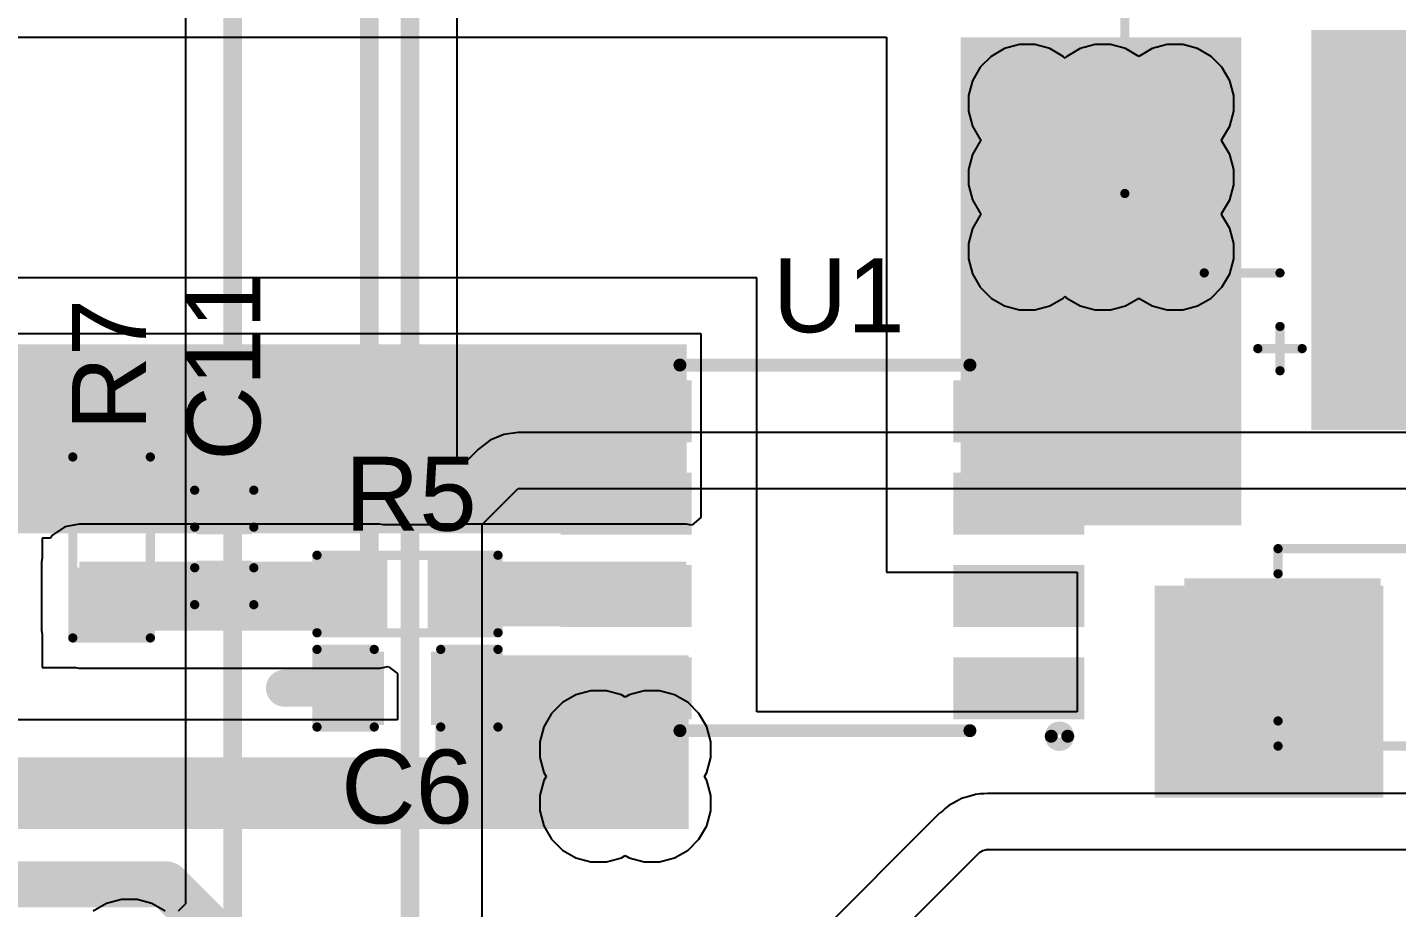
# Model space of a CAD drawing. Header units: millimetres. Extents: x 0 to 214, y 0 to 214.
# Drawn here: x 1.603 to 2.344, y 1.046 to 1.523 of the extents above; entities that cross this region are included whole.
import ezdxf

# ---------------------------------------------------------------- set-up
doc = ezdxf.new("R2010")
doc.units = ezdxf.units.MM
doc.header["$MEASUREMENT"] = 0
for name, color, linetype in [('BottomLayer', 5, 'Continuous'), ('BottomSolder', 6, 'Continuous'), ('TopLayer', 1, 'Continuous'), ('TopOverlay', 2, 'Continuous'), ('TopPaste', 8, 'Continuous'), ('TopSolder', 216, 'Continuous'), ('ViaHoleLayer', 16, 'Continuous')]:
    doc.layers.add(name, color=color, linetype=linetype)
doc.styles.add('Arial', font='', dxfattribs={"height": 0.2})
doc.styles.get('Arial').set_extended_font_data('Arial')

# ---------------------------------------------------------------- blocks, each defined once
blk = doc.blocks.new('SMA_189')
at = {"layer": 'TopLayer'}
for points in [[(-0.12795, 0.03346), (-0.02953, 0.03346), (-0.02953, -0.03346), (-0.12795, -0.03346)], [(0.02953, 0.03346), (0.12795, 0.03346), (0.12795, -0.03346), (0.02953, -0.03346)]]:
    blk.add_hatch(color=1, dxfattribs=at).paths.add_polyline_path(points)
at = {"layer": 'TopOverlay'}
for points in [[(-0.175, -0.05597), (-0.12906, -0.05597), (-0.12906, 0.05598), (-0.175, 0.05598)], [(-0.12992, 0.03638), (-0.1022, 0.03638), (-0.1022, 0.05598), (-0.12992, 0.05598)], [(-0.12992, -0.05598), (-0.1022, -0.05598), (-0.1022, -0.03638), (-0.12992, -0.03638)]]:
    blk.add_hatch(color=2, dxfattribs=at).paths.add_polyline_path(points)
at = {"layer": 'TopPaste'}
for points in [[(-0.12795, 0.03346), (-0.02953, 0.03346), (-0.02953, -0.03346), (-0.12795, -0.03346)], [(0.02953, 0.03346), (0.12795, 0.03346), (0.12795, -0.03346), (0.02953, -0.03346)]]:
    blk.add_hatch(color=8, dxfattribs=at).paths.add_polyline_path(points)
at = {"layer": 'TopSolder'}
for points in [[(-0.13195, 0.03746), (-0.02553, 0.03746), (-0.02553, -0.03746), (-0.13195, -0.03746)], [(0.02553, 0.03746), (0.13195, 0.03746), (0.13195, -0.03746), (0.02553, -0.03746)]]:
    blk.add_hatch(color=216, dxfattribs=at).paths.add_polyline_path(points)
at = {"layer": 'TopOverlay', "const_width": 0.005}
for points in [[(0.08115, 0.05345), (-0.10465, 0.05345)], [(0.08115, 0.05345), (0.08115, 0.03985)], [(0.08115, -0.03985), (0.08115, -0.05345)], [(0.08115, -0.05345), (-0.10465, -0.05345)]]:
    blk.add_lwpolyline(points, dxfattribs=at)
at = {"layer": 'TopOverlay', "const_width": 0.0025}
for points in [[(-0.1059, 0.05345, 1), (-0.1034, 0.05345, 1)], [(0.0799, 0.05345, 1), (0.0824, 0.05345, 1)], [(0.0799, 0.05345, 1), (0.0824, 0.05345, 1)], [(0.0799, 0.03985, 1), (0.0824, 0.03985, 1)], [(0.0799, -0.03985, 1), (0.0824, -0.03985, 1)], [(-0.1059, -0.05345, 1), (-0.1034, -0.05345, 1)], [(0.0799, -0.05345, 1), (0.0824, -0.05345, 1)], [(0.0799, -0.05345, 1), (0.0824, -0.05345, 1)]]:
    blk.add_lwpolyline(points, format="xyb", close=True, dxfattribs=at)
blk = doc.blocks.new('RES_0603_199')
at = {"layer": 'TopLayer'}
for points in [[(-0.015, 0.0175), (-0.015, -0.0175), (-0.045, -0.0175), (-0.045, 0.0175)], [(0.045, 0.0175), (0.045, -0.0175), (0.015, -0.0175), (0.015, 0.0175)]]:
    blk.add_hatch(color=1, dxfattribs=at).paths.add_polyline_path(points)
at = {"layer": 'TopPaste'}
for points in [[(-0.015, 0.0175), (-0.015, -0.0175), (-0.045, -0.0175), (-0.045, 0.0175)], [(0.045, 0.0175), (0.045, -0.0175), (0.015, -0.0175), (0.015, 0.0175)]]:
    blk.add_hatch(color=8, dxfattribs=at).paths.add_polyline_path(points)
at = {"layer": 'TopSolder'}
for points in [[(-0.011, 0.0215), (-0.011, -0.0215), (-0.049, -0.0215), (-0.049, 0.0215)], [(0.049, 0.0215), (0.049, -0.0215), (0.011, -0.0215), (0.011, 0.0215)]]:
    blk.add_hatch(color=216, dxfattribs=at).paths.add_polyline_path(points)
at = {"layer": 'TopOverlay', "const_width": 0.005}
for points in [[(-0.049, 0.021), (0.049, 0.021)], [(-0.049, 0.021), (-0.049, -0.021)], [(0.049, 0.021), (0.049, -0.021)], [(-0.049, -0.021), (0.049, -0.021)]]:
    blk.add_lwpolyline(points, dxfattribs=at)
at = {"layer": 'TopOverlay', "const_width": 0.0025}
for points in [[(-0.05025, 0.021, 1), (-0.04775, 0.021, 1)], [(-0.05025, 0.021, 1), (-0.04775, 0.021, 1)], [(0.04775, 0.021, 1), (0.05025, 0.021, 1)], [(0.04775, 0.021, 1), (0.05025, 0.021, 1)], [(-0.05025, -0.021, 1), (-0.04775, -0.021, 1)], [(-0.05025, -0.021, 1), (-0.04775, -0.021, 1)], [(0.04775, -0.021, 1), (0.05025, -0.021, 1)], [(0.04775, -0.021, 1), (0.05025, -0.021, 1)]]:
    blk.add_lwpolyline(points, format="xyb", close=True, dxfattribs=at)
blk = doc.blocks.new('RES_0603_200')
at = {"layer": 'TopLayer'}
for points in [[(-0.015, 0.0175), (-0.015, -0.0175), (-0.045, -0.0175), (-0.045, 0.0175)], [(0.045, 0.0175), (0.045, -0.0175), (0.015, -0.0175), (0.015, 0.0175)]]:
    blk.add_hatch(color=1, dxfattribs=at).paths.add_polyline_path(points)
at = {"layer": 'TopPaste'}
for points in [[(-0.015, 0.0175), (-0.015, -0.0175), (-0.045, -0.0175), (-0.045, 0.0175)], [(0.045, 0.0175), (0.045, -0.0175), (0.015, -0.0175), (0.015, 0.0175)]]:
    blk.add_hatch(color=8, dxfattribs=at).paths.add_polyline_path(points)
at = {"layer": 'TopSolder'}
for points in [[(-0.011, 0.0215), (-0.011, -0.0215), (-0.049, -0.0215), (-0.049, 0.0215)], [(0.049, 0.0215), (0.049, -0.0215), (0.011, -0.0215), (0.011, 0.0215)]]:
    blk.add_hatch(color=216, dxfattribs=at).paths.add_polyline_path(points)
at = {"layer": 'TopOverlay', "const_width": 0.005}
for points in [[(0.049, 0.021), (-0.049, 0.021)], [(-0.049, 0.021), (-0.049, -0.021)], [(0.049, 0.021), (0.049, -0.021)], [(0.049, -0.021), (-0.049, -0.021)]]:
    blk.add_lwpolyline(points, dxfattribs=at)
at = {"layer": 'TopOverlay', "const_width": 0.0025}
for points in [[(-0.05025, 0.021, 1), (-0.04775, 0.021, 1)], [(-0.05025, 0.021, 1), (-0.04775, 0.021, 1)], [(0.04775, 0.021, 1), (0.05025, 0.021, 1)], [(0.04775, 0.021, 1), (0.05025, 0.021, 1)], [(-0.05025, -0.021, 1), (-0.04775, -0.021, 1)], [(-0.05025, -0.021, 1), (-0.04775, -0.021, 1)], [(0.04775, -0.021, 1), (0.05025, -0.021, 1)], [(0.04775, -0.021, 1), (0.05025, -0.021, 1)]]:
    blk.add_lwpolyline(points, format="xyb", close=True, dxfattribs=at)
blk = doc.blocks.new('C___0402_203')
at = {"layer": 'TopLayer'}
for points in [[(-0.0275, -0.0125), (-0.0275, 0.0125), (-0.0095, 0.0125), (-0.0095, -0.0125)], [(0.0095, -0.0125), (0.0095, 0.0125), (0.0275, 0.0125), (0.0275, -0.0125)]]:
    blk.add_hatch(color=1, dxfattribs=at).paths.add_polyline_path(points)
at = {"layer": 'TopPaste'}
for points in [[(-0.0275, -0.0125), (-0.0275, 0.0125), (-0.0095, 0.0125), (-0.0095, -0.0125)], [(0.0095, -0.0125), (0.0095, 0.0125), (0.0275, 0.0125), (0.0275, -0.0125)]]:
    blk.add_hatch(color=8, dxfattribs=at).paths.add_polyline_path(points)
at = {"layer": 'TopSolder'}
for points in [[(-0.02986, -0.01486), (-0.02986, 0.01486), (-0.00714, 0.01486), (-0.00714, -0.01486)], [(0.00714, -0.01486), (0.00714, 0.01486), (0.02986, 0.01486), (0.02986, -0.01486)]]:
    blk.add_hatch(color=216, dxfattribs=at).paths.add_polyline_path(points)
at = {"layer": 'TopOverlay', "const_width": 0.005}
for points in [[(-0.031, 0.016), (-0.011, 0.016)], [(-0.031, 0.016), (-0.031, -0.016)], [(0.011, 0.016), (0.031, 0.016)], [(0.031, 0.016), (0.031, -0.016)], [(-0.031, -0.016), (-0.011, -0.016)], [(0.011, -0.016), (0.031, -0.016)]]:
    blk.add_lwpolyline(points, dxfattribs=at)
at = {"layer": 'TopOverlay', "const_width": 0.0025}
for points in [[(-0.03225, 0.016, 1), (-0.02975, 0.016, 1)], [(-0.03225, 0.016, 1), (-0.02975, 0.016, 1)], [(-0.01225, 0.016, 1), (-0.00975, 0.016, 1)], [(0.00975, 0.016, 1), (0.01225, 0.016, 1)], [(0.02975, 0.016, 1), (0.03225, 0.016, 1)], [(0.02975, 0.016, 1), (0.03225, 0.016, 1)], [(-0.03225, -0.016, 1), (-0.02975, -0.016, 1)], [(-0.03225, -0.016, 1), (-0.02975, -0.016, 1)], [(-0.01225, -0.016, 1), (-0.00975, -0.016, 1)], [(0.00975, -0.016, 1), (0.01225, -0.016, 1)], [(0.02975, -0.016, 1), (0.03225, -0.016, 1)], [(0.02975, -0.016, 1), (0.03225, -0.016, 1)]]:
    blk.add_lwpolyline(points, format="xyb", close=True, dxfattribs=at)
blk = doc.blocks.new('C__0603_204')
at = {"layer": 'TopLayer'}
for points in [[(-0.015, 0.0175), (-0.015, -0.0175), (-0.045, -0.0175), (-0.045, 0.0175)], [(0.045, 0.0175), (0.045, -0.0175), (0.015, -0.0175), (0.015, 0.0175)]]:
    blk.add_hatch(color=1, dxfattribs=at).paths.add_polyline_path(points)
at = {"layer": 'TopPaste'}
for points in [[(-0.015, 0.0175), (-0.015, -0.0175), (-0.045, -0.0175), (-0.045, 0.0175)], [(0.045, 0.0175), (0.045, -0.0175), (0.015, -0.0175), (0.015, 0.0175)]]:
    blk.add_hatch(color=8, dxfattribs=at).paths.add_polyline_path(points)
at = {"layer": 'TopSolder'}
for points in [[(-0.01264, 0.01986), (-0.01264, -0.01986), (-0.04736, -0.01986), (-0.04736, 0.01986)], [(0.04736, 0.01986), (0.04736, -0.01986), (0.01264, -0.01986), (0.01264, 0.01986)]]:
    blk.add_hatch(color=216, dxfattribs=at).paths.add_polyline_path(points)
at = {"layer": 'TopOverlay', "const_width": 0.005}
for points in [[(-0.018, 0.021), (-0.049, 0.021)], [(-0.049, 0.021), (-0.049, -0.021)], [(0.049, 0.021), (0.018, 0.021)], [(0.049, 0.021), (0.049, -0.021)], [(-0.018, -0.021), (-0.049, -0.021)], [(0.049, -0.021), (0.018, -0.021)]]:
    blk.add_lwpolyline(points, dxfattribs=at)
at = {"layer": 'TopOverlay', "const_width": 0.0025}
for points in [[(-0.05025, 0.021, 1), (-0.04775, 0.021, 1)], [(-0.05025, 0.021, 1), (-0.04775, 0.021, 1)], [(-0.01925, 0.021, 1), (-0.01675, 0.021, 1)], [(0.01675, 0.021, 1), (0.01925, 0.021, 1)], [(0.04775, 0.021, 1), (0.05025, 0.021, 1)], [(0.04775, 0.021, 1), (0.05025, 0.021, 1)], [(-0.05025, -0.021, 1), (-0.04775, -0.021, 1)], [(-0.05025, -0.021, 1), (-0.04775, -0.021, 1)], [(-0.01925, -0.021, 1), (-0.01675, -0.021, 1)], [(0.01675, -0.021, 1), (0.01925, -0.021, 1)], [(0.04775, -0.021, 1), (0.05025, -0.021, 1)], [(0.04775, -0.021, 1), (0.05025, -0.021, 1)]]:
    blk.add_lwpolyline(points, format="xyb", close=True, dxfattribs=at)
blk = doc.blocks.new('UWX1E101MCL1GB_348')
at = {"layer": 'TopLayer'}
for points in [[(-0.03937, 0.06496), (-0.03937, -0.06496), (-0.24803, -0.06496), (-0.24803, 0.06496)], [(0.24803, 0.06496), (0.24803, -0.06496), (0.03937, -0.06496), (0.03937, 0.06496)]]:
    blk.add_hatch(color=1, dxfattribs=at).paths.add_polyline_path(points)
at = {"layer": 'TopPaste'}
for points in [[(-0.03937, 0.06496), (-0.03937, -0.06496), (-0.24803, -0.06496), (-0.24803, 0.06496)], [(0.24803, 0.06496), (0.24803, -0.06496), (0.03937, -0.06496), (0.03937, 0.06496)]]:
    blk.add_hatch(color=8, dxfattribs=at).paths.add_polyline_path(points)
at = {"layer": 'TopSolder'}
for points in [[(-0.03537, 0.06896), (-0.03537, -0.06896), (-0.25203, -0.06896), (-0.25203, 0.06896)], [(0.25203, 0.06896), (0.25203, -0.06896), (0.03537, -0.06896), (0.03537, 0.06896)]]:
    blk.add_hatch(color=216, dxfattribs=at).paths.add_polyline_path(points)
at = {"layer": 'TopOverlay', "const_width": 0.005}
for points in [[(-0.124, 0.17), (-0.167, 0.127)], [(-0.124, 0.17), (0.168, 0.17)], [(0.168, 0.17), (0.168, 0.081)], [(-0.167, 0.127), (-0.167, 0.086)], [(-0.208, 0.098), (-0.208, 0.074)], [(-0.22, 0.086), (-0.196, 0.086)], [(0.168, -0.081), (0.168, -0.17)], [(-0.167, -0.086), (-0.167, -0.127)], [(-0.167, -0.127), (-0.124, -0.17)], [(-0.124, -0.17), (0.168, -0.17)]]:
    blk.add_lwpolyline(points, dxfattribs=at)
at = {"layer": 'TopOverlay', "const_width": 0.0025}
for points in [[(-0.12525, 0.17, 1), (-0.12275, 0.17, 1)], [(-0.12525, 0.17, 1), (-0.12275, 0.17, 1)], [(0.16675, 0.17, 1), (0.16925, 0.17, 1)], [(0.16675, 0.17, 1), (0.16925, 0.17, 1)], [(-0.16825, 0.127, 1), (-0.16575, 0.127, 1)], [(-0.16825, 0.127, 1), (-0.16575, 0.127, 1)], [(-0.20925, 0.098, 1), (-0.20675, 0.098, 1)], [(-0.22125, 0.086, 1), (-0.21875, 0.086, 1)], [(-0.19725, 0.086, 1), (-0.19475, 0.086, 1)], [(-0.16825, 0.086, 1), (-0.16575, 0.086, 1)], [(0.16675, 0.081, 1), (0.16925, 0.081, 1)], [(-0.20925, 0.074, 1), (-0.20675, 0.074, 1)], [(0.16675, -0.081, 1), (0.16925, -0.081, 1)], [(-0.16825, -0.086, 1), (-0.16575, -0.086, 1)], [(-0.16825, -0.127, 1), (-0.16575, -0.127, 1)], [(-0.16825, -0.127, 1), (-0.16575, -0.127, 1)], [(-0.12525, -0.17, 1), (-0.12275, -0.17, 1)], [(-0.12525, -0.17, 1), (-0.12275, -0.17, 1)], [(0.16675, -0.17, 1), (0.16925, -0.17, 1)], [(0.16675, -0.17, 1), (0.16925, -0.17, 1)]]:
    blk.add_lwpolyline(points, format="xyb", close=True, dxfattribs=at)
blk = doc.blocks.new('SOIC_8_386')
at = {"layer": 'TopLayer'}
for points in [[(-0.0735, 0.0622), (-0.1365, 0.0622), (-0.1365, 0.0878), (-0.0735, 0.0878)], [(0.13909, 0.0622), (0.0761, 0.0622), (0.0761, 0.0878), (0.13909, 0.0878)], [(-0.0735, 0.0122), (-0.1365, 0.0122), (-0.1365, 0.0378), (-0.0735, 0.0378)], [(0.13909, 0.0122), (0.0761, 0.0122), (0.0761, 0.0378), (0.13909, 0.0378)], [(-0.0735, -0.0378), (-0.1365, -0.0378), (-0.1365, -0.0122), (-0.0735, -0.0122)], [(0.13909, -0.0378), (0.0761, -0.0378), (0.0761, -0.0122), (0.13909, -0.0122)], [(-0.0735, -0.0878), (-0.1365, -0.0878), (-0.1365, -0.0622), (-0.0735, -0.0622)], [(0.13909, -0.0878), (0.0761, -0.0878), (0.0761, -0.0622), (0.13909, -0.0622)]]:
    blk.add_hatch(color=1, dxfattribs=at).paths.add_polyline_path(points)
at = {"layer": 'TopPaste'}
for points in [[(-0.0735, 0.0622), (-0.1365, 0.0622), (-0.1365, 0.0878), (-0.0735, 0.0878)], [(0.13909, 0.0622), (0.0761, 0.0622), (0.0761, 0.0878), (0.13909, 0.0878)], [(-0.0735, 0.0122), (-0.1365, 0.0122), (-0.1365, 0.0378), (-0.0735, 0.0378)], [(0.13909, 0.0122), (0.0761, 0.0122), (0.0761, 0.0378), (0.13909, 0.0378)], [(-0.0735, -0.0378), (-0.1365, -0.0378), (-0.1365, -0.0122), (-0.0735, -0.0122)], [(0.13909, -0.0378), (0.0761, -0.0378), (0.0761, -0.0122), (0.13909, -0.0122)], [(-0.0735, -0.0878), (-0.1365, -0.0878), (-0.1365, -0.0622), (-0.0735, -0.0622)], [(0.13909, -0.0878), (0.0761, -0.0878), (0.0761, -0.0622), (0.13909, -0.0622)]]:
    blk.add_hatch(color=8, dxfattribs=at).paths.add_polyline_path(points)
at = {"layer": 'TopSolder'}
for points in [[(-0.0695, 0.0582), (-0.1405, 0.0582), (-0.1405, 0.0918), (-0.0695, 0.0918)], [(0.14309, 0.0582), (0.0721, 0.0582), (0.0721, 0.0918), (0.14309, 0.0918)], [(-0.0695, 0.0082), (-0.1405, 0.0082), (-0.1405, 0.0418), (-0.0695, 0.0418)], [(0.14309, 0.0082), (0.0721, 0.0082), (0.0721, 0.0418), (0.14309, 0.0418)], [(-0.0695, -0.0418), (-0.1405, -0.0418), (-0.1405, -0.0082), (-0.0695, -0.0082)], [(0.14309, -0.0418), (0.0721, -0.0418), (0.0721, -0.0082), (0.14309, -0.0082)], [(-0.0695, -0.0918), (-0.1405, -0.0918), (-0.1405, -0.0582), (-0.0695, -0.0582)], [(0.14309, -0.0918), (0.0721, -0.0918), (0.0721, -0.0582), (0.14309, -0.0582)]]:
    blk.add_hatch(color=216, dxfattribs=at).paths.add_polyline_path(points)
at = {"layer": 'TopOverlay'}
for points, const_width in [([(-0.12253, 0.101, 1), (-0.13147, 0.101, 1)], 0.007), ([(-0.13322, 0.101, 1), (-0.12972, 0.101, 1)], 0.0035), ([(-0.12428, 0.101, 1), (-0.12078, 0.101, 1)], 0.0035), ([(-0.08025, 0.098, 1), (-0.07675, 0.098, 1)], 0.0035), ([(0.07675, 0.098, 1), (0.08025, 0.098, 1)], 0.0035), ([(-0.08025, -0.1, 1), (-0.07675, -0.1, 1)], 0.0035), ([(0.07675, -0.1, 1), (0.08025, -0.1, 1)], 0.0035)]:
    blk.add_lwpolyline(points, format="xyb", close=True, dxfattribs=dict(at, const_width=const_width))
at = {"layer": 'TopOverlay', "const_width": 0.007}
for points in [[(0.0785, 0.098), (-0.0785, 0.098)], [(0.0785, -0.1), (-0.0785, -0.1)]]:
    blk.add_lwpolyline(points, dxfattribs=at)

msp = doc.modelspace()

# ---------------------------------------------------------------- hatches: boundary and pattern name
at = {"layer": 'BottomLayer'}
h = msp.add_hatch(color=5, dxfattribs=at)
edge = h.paths.add_edge_path()
edge.add_arc((2.144, 1.482), 0.01181, 0, 360)
h = msp.add_hatch(color=5, dxfattribs=at)
edge = h.paths.add_edge_path()
edge.add_arc((2.185, 1.482), 0.01181, 0, 360)
h = msp.add_hatch(color=5, dxfattribs=at)
edge = h.paths.add_edge_path()
edge.add_arc((2.224, 1.482), 0.01181, 0, 360)
h = msp.add_hatch(color=5, dxfattribs=at)
edge = h.paths.add_edge_path()
edge.add_arc((2.144, 1.442), 0.01181, 0, 360)
h = msp.add_hatch(color=5, dxfattribs=at)
edge = h.paths.add_edge_path()
edge.add_arc((2.185, 1.442), 0.01181, 0, 360)
h = msp.add_hatch(color=5, dxfattribs=at)
edge = h.paths.add_edge_path()
edge.add_arc((2.224, 1.442), 0.01181, 0, 360)
h = msp.add_hatch(color=5, dxfattribs=at)
edge = h.paths.add_edge_path()
edge.add_arc((2.144, 1.402), 0.01181, 0, 360)
h = msp.add_hatch(color=5, dxfattribs=at)
edge = h.paths.add_edge_path()
edge.add_arc((2.185, 1.402), 0.01181, 0, 360)
h = msp.add_hatch(color=5, dxfattribs=at)
edge = h.paths.add_edge_path()
edge.add_arc((2.224, 1.402), 0.01181, 0, 360)
h = msp.add_hatch(color=5, dxfattribs=at)
edge = h.paths.add_edge_path()
edge.add_arc((1.74087, 1.21503), 0.01181, 0, 360)
h = msp.add_hatch(color=5, dxfattribs=at)
edge = h.paths.add_edge_path()
edge.add_arc((2.239, 1.145), 0.01181, 0, 360)
h = msp.add_hatch(color=5, dxfattribs=at)
edge = h.paths.add_edge_path()
edge.add_arc((2.276, 1.145), 0.01181, 0, 360)
h = msp.add_hatch(color=5, dxfattribs=at)
edge = h.paths.add_edge_path()
edge.add_arc((2.312, 1.145), 0.01181, 0, 360)
h = msp.add_hatch(color=5, dxfattribs=at)
edge = h.paths.add_edge_path()
edge.add_arc((1.912, 1.132), 0.01181, 0, 360)
h = msp.add_hatch(color=5, dxfattribs=at)
edge = h.paths.add_edge_path()
edge.add_arc((1.94083, 1.132), 0.01181, 0, 360)
h = msp.add_hatch(color=5, dxfattribs=at)
edge = h.paths.add_edge_path()
edge.add_arc((1.912, 1.10307), 0.01181, 0, 360)
h = msp.add_hatch(color=5, dxfattribs=at)
edge = h.paths.add_edge_path()
edge.add_arc((1.94083, 1.10307), 0.01181, 0, 360)
at = {"layer": 'BottomSolder'}
h = msp.add_hatch(color=6, dxfattribs=at)
edge = h.paths.add_edge_path()
edge.add_arc((1.74087, 1.21503), 0.00591, 0, 360)
h = msp.add_hatch(color=6, dxfattribs=at)
edge = h.paths.add_edge_path()
edge.add_arc((1.912, 1.132), 0.00591, 0, 360)
h = msp.add_hatch(color=6, dxfattribs=at)
edge = h.paths.add_edge_path()
edge.add_arc((1.94083, 1.132), 0.00591, 0, 360)
h = msp.add_hatch(color=6, dxfattribs=at)
edge = h.paths.add_edge_path()
edge.add_arc((1.912, 1.10307), 0.00591, 0, 360)
h = msp.add_hatch(color=6, dxfattribs=at)
edge = h.paths.add_edge_path()
edge.add_arc((1.94083, 1.10307), 0.00591, 0, 360)
at = {"layer": 'TopLayer'}
for points in [[(2.10801, 1.25349), (2.26, 1.25349), (2.26, 1.51782), (2.10801, 1.51782)], [(1.41, 1.24919), (1.95972, 1.24919), (1.95972, 1.35155), (1.41, 1.35155)], [(2.10801, 1.25349), (2.171, 1.25349), (2.171, 1.32908), (2.10801, 1.32908)], [(1.63078, 1.19651), (1.7935, 1.19651), (1.7935, 1.23379), (1.63078, 1.23379)], [(1.8235, 1.19879), (1.9594, 1.19879), (1.9594, 1.23379), (1.8235, 1.23379)], [(2.213, 1.106), (2.3368, 1.106), (2.3368, 1.22086), (2.213, 1.22086)], [(2.23303, 1.15393), (2.33145, 1.15393), (2.33145, 1.22086), (2.23303, 1.22086)], [(1.8235, 1.089), (1.9608, 1.089), (1.9608, 1.18308), (1.8235, 1.18308)], [(1.47646, 1.089), (1.9608, 1.089), (1.9608, 1.12776), (1.47646, 1.12776)]]:
    msp.add_hatch(color=1, dxfattribs=at).paths.add_polyline_path(points)
h = msp.add_hatch(color=1, dxfattribs=at)
edge = h.paths.add_edge_path()
edge.add_arc((2.144, 1.482), 0.01181, 0, 360)
h = msp.add_hatch(color=1, dxfattribs=at)
edge = h.paths.add_edge_path()
edge.add_arc((2.185, 1.482), 0.01181, 0, 360)
h = msp.add_hatch(color=1, dxfattribs=at)
edge = h.paths.add_edge_path()
edge.add_arc((2.224, 1.482), 0.01181, 0, 360)
h = msp.add_hatch(color=1, dxfattribs=at)
edge = h.paths.add_edge_path()
edge.add_arc((2.144, 1.442), 0.01181, 0, 360)
h = msp.add_hatch(color=1, dxfattribs=at)
edge = h.paths.add_edge_path()
edge.add_arc((2.185, 1.442), 0.01181, 0, 360)
h = msp.add_hatch(color=1, dxfattribs=at)
edge = h.paths.add_edge_path()
edge.add_arc((2.224, 1.442), 0.01181, 0, 360)
h = msp.add_hatch(color=1, dxfattribs=at)
edge = h.paths.add_edge_path()
edge.add_arc((2.144, 1.402), 0.01181, 0, 360)
h = msp.add_hatch(color=1, dxfattribs=at)
edge = h.paths.add_edge_path()
edge.add_arc((2.185, 1.402), 0.01181, 0, 360)
h = msp.add_hatch(color=1, dxfattribs=at)
edge = h.paths.add_edge_path()
edge.add_arc((2.224, 1.402), 0.01181, 0, 360)
h = msp.add_hatch(color=1, dxfattribs=at)
edge = h.paths.add_edge_path()
edge.add_arc((1.74087, 1.21503), 0.01181, 0, 360)
h = msp.add_hatch(color=1, dxfattribs=at)
edge = h.paths.add_edge_path()
edge.add_arc((2.239, 1.145), 0.01181, 0, 360)
h = msp.add_hatch(color=1, dxfattribs=at)
edge = h.paths.add_edge_path()
edge.add_arc((2.276, 1.145), 0.01181, 0, 360)
h = msp.add_hatch(color=1, dxfattribs=at)
edge = h.paths.add_edge_path()
edge.add_arc((2.312, 1.145), 0.01181, 0, 360)
h = msp.add_hatch(color=1, dxfattribs=at)
edge = h.paths.add_edge_path()
edge.add_arc((1.912, 1.132), 0.01181, 0, 360)
h = msp.add_hatch(color=1, dxfattribs=at)
edge = h.paths.add_edge_path()
edge.add_arc((1.94083, 1.132), 0.01181, 0, 360)
h = msp.add_hatch(color=1, dxfattribs=at)
edge = h.paths.add_edge_path()
edge.add_arc((1.912, 1.10307), 0.01181, 0, 360)
h = msp.add_hatch(color=1, dxfattribs=at)
edge = h.paths.add_edge_path()
edge.add_arc((1.94083, 1.10307), 0.01181, 0, 360)
at = {"layer": 'TopSolder'}
h = msp.add_hatch(color=216, dxfattribs=at)
edge = h.paths.add_edge_path()
edge.add_arc((1.74087, 1.21503), 0.00591, 0, 360)
h = msp.add_hatch(color=216, dxfattribs=at)
edge = h.paths.add_edge_path()
edge.add_arc((1.912, 1.132), 0.00591, 0, 360)
h = msp.add_hatch(color=216, dxfattribs=at)
edge = h.paths.add_edge_path()
edge.add_arc((1.94083, 1.132), 0.00591, 0, 360)
h = msp.add_hatch(color=216, dxfattribs=at)
edge = h.paths.add_edge_path()
edge.add_arc((1.912, 1.10307), 0.00591, 0, 360)
h = msp.add_hatch(color=216, dxfattribs=at)
edge = h.paths.add_edge_path()
edge.add_arc((1.94083, 1.10307), 0.00591, 0, 360)
at = {"layer": 'ViaHoleLayer'}
h = msp.add_hatch(color=16, dxfattribs=at)
edge = h.paths.add_edge_path()
edge.add_arc((2.144, 1.482), 0.00591, 0, 360)
h = msp.add_hatch(color=16, dxfattribs=at)
edge = h.paths.add_edge_path()
edge.add_arc((2.185, 1.482), 0.00591, 0, 360)
h = msp.add_hatch(color=16, dxfattribs=at)
edge = h.paths.add_edge_path()
edge.add_arc((2.224, 1.482), 0.00591, 0, 360)
h = msp.add_hatch(color=16, dxfattribs=at)
edge = h.paths.add_edge_path()
edge.add_arc((2.144, 1.442), 0.00591, 0, 360)
h = msp.add_hatch(color=16, dxfattribs=at)
edge = h.paths.add_edge_path()
edge.add_arc((2.185, 1.442), 0.00591, 0, 360)
h = msp.add_hatch(color=16, dxfattribs=at)
edge = h.paths.add_edge_path()
edge.add_arc((2.224, 1.442), 0.00591, 0, 360)
h = msp.add_hatch(color=16, dxfattribs=at)
edge = h.paths.add_edge_path()
edge.add_arc((2.144, 1.402), 0.00591, 0, 360)
h = msp.add_hatch(color=16, dxfattribs=at)
edge = h.paths.add_edge_path()
edge.add_arc((2.185, 1.402), 0.00591, 0, 360)
h = msp.add_hatch(color=16, dxfattribs=at)
edge = h.paths.add_edge_path()
edge.add_arc((2.224, 1.402), 0.00591, 0, 360)
h = msp.add_hatch(color=16, dxfattribs=at)
edge = h.paths.add_edge_path()
edge.add_arc((1.74087, 1.21503), 0.00591, 0, 360)
h = msp.add_hatch(color=16, dxfattribs=at)
edge = h.paths.add_edge_path()
edge.add_arc((2.239, 1.145), 0.00591, 0, 360)
h = msp.add_hatch(color=16, dxfattribs=at)
edge = h.paths.add_edge_path()
edge.add_arc((2.276, 1.145), 0.00591, 0, 360)
h = msp.add_hatch(color=16, dxfattribs=at)
edge = h.paths.add_edge_path()
edge.add_arc((2.312, 1.145), 0.00591, 0, 360)
h = msp.add_hatch(color=16, dxfattribs=at)
edge = h.paths.add_edge_path()
edge.add_arc((1.912, 1.132), 0.00591, 0, 360)
h = msp.add_hatch(color=16, dxfattribs=at)
edge = h.paths.add_edge_path()
edge.add_arc((1.94083, 1.132), 0.00591, 0, 360)
h = msp.add_hatch(color=16, dxfattribs=at)
edge = h.paths.add_edge_path()
edge.add_arc((1.912, 1.10307), 0.00591, 0, 360)
h = msp.add_hatch(color=16, dxfattribs=at)
edge = h.paths.add_edge_path()
edge.add_arc((1.94083, 1.10307), 0.00591, 0, 360)

# ---------------------------------------------------------------- linework, layer by layer
at = {"layer": 'BottomLayer'}
for p, q in [((1.68838, 1.81176), (1.68838, 1.04859)), ((1.83535, 1.28968), (1.83535, 1.74751)), ((2.13981, 1.51381), (2.13172, 1.51164)), ((2.14819, 1.51381), (2.13981, 1.51381)), ((2.15628, 1.51164), (2.14819, 1.51381)), ((2.18081, 1.51381), (2.17272, 1.51164)), ((2.18919, 1.51381), (2.18081, 1.51381)), ((2.19728, 1.51164), (2.18919, 1.51381)), ((2.21981, 1.51381), (2.21172, 1.51164)), ((2.22819, 1.51381), (2.21981, 1.51381)), ((2.23628, 1.51164), (2.22819, 1.51381)), ((2.12447, 1.50746), (2.11854, 1.50153)), ((2.13172, 1.51164), (2.12447, 1.50746)), ((2.16353, 1.50746), (2.15628, 1.51164)), ((2.1645, 1.50649), (2.16353, 1.50746)), ((2.16547, 1.50746), (2.1645, 1.50649)), ((2.17272, 1.51164), (2.16547, 1.50746)), ((2.2045, 1.50747), (2.19728, 1.51164)), ((2.21172, 1.51164), (2.2045, 1.50747)), ((2.24353, 1.50746), (2.23628, 1.51164)), ((2.24946, 1.50153), (2.24353, 1.50746)), ((2.11854, 1.50153), (2.11436, 1.49428)), ((2.25364, 1.49428), (2.24946, 1.50153)), ((2.11436, 1.49428), (2.11219, 1.48619)), ((2.25581, 1.48619), (2.25364, 1.49428)), ((2.11219, 1.48619), (2.11219, 1.47781)), ((2.25581, 1.47781), (2.25581, 1.48619)), ((2.11219, 1.47781), (2.11436, 1.46972)), ((2.25364, 1.46972), (2.25581, 1.47781)), ((2.11436, 1.46972), (2.11854, 1.46247)), ((2.24946, 1.46247), (2.25364, 1.46972)), ((2.11854, 1.46153), (2.11436, 1.45428)), ((2.11854, 1.46247), (2.11901, 1.462)), ((2.11901, 1.462), (2.11854, 1.46153)), ((2.24899, 1.462), (2.24946, 1.46247)), ((2.24946, 1.46153), (2.24899, 1.462)), ((2.25364, 1.45428), (2.24946, 1.46153)), ((2.11436, 1.45428), (2.11219, 1.44619)), ((2.25581, 1.44619), (2.25364, 1.45428)), ((2.11219, 1.44619), (2.11219, 1.43781)), ((2.25581, 1.43781), (2.25581, 1.44619)), ((2.11219, 1.43781), (2.11436, 1.42972)), ((2.25364, 1.42972), (2.25581, 1.43781)), ((2.11436, 1.42972), (2.11854, 1.42247)), ((2.24946, 1.42247), (2.25364, 1.42972)), ((2.11854, 1.42153), (2.11436, 1.41428)), ((2.11854, 1.42247), (2.11901, 1.422)), ((2.11901, 1.422), (2.11854, 1.42153)), ((2.24899, 1.422), (2.24946, 1.42247)), ((2.24946, 1.42153), (2.24899, 1.422)), ((2.25364, 1.41428), (2.24946, 1.42153)), ((2.11436, 1.41428), (2.11219, 1.40619)), ((2.25581, 1.40619), (2.25364, 1.41428)), ((2.11219, 1.40619), (2.11219, 1.39781)), ((2.25581, 1.39781), (2.25581, 1.40619)), ((2.11219, 1.39781), (2.11436, 1.38972)), ((2.25364, 1.38972), (2.25581, 1.39781)), ((2.11436, 1.38972), (2.11854, 1.38247)), ((2.24946, 1.38247), (2.25364, 1.38972)), ((2.11854, 1.38247), (2.12447, 1.37654)), ((2.24353, 1.37654), (2.24946, 1.38247)), ((2.12447, 1.37654), (2.13172, 1.37236)), ((2.13172, 1.37236), (2.13981, 1.37019)), ((2.14819, 1.37019), (2.15628, 1.37236)), ((2.15628, 1.37236), (2.16353, 1.37654)), ((2.16353, 1.37654), (2.1645, 1.37751)), ((2.1645, 1.37751), (2.16547, 1.37654)), ((2.16547, 1.37654), (2.17272, 1.37236)), ((2.17272, 1.37236), (2.18081, 1.37019)), ((2.18919, 1.37019), (2.19728, 1.37236)), ((2.19728, 1.37236), (2.2045, 1.37653)), ((2.2045, 1.37653), (2.21172, 1.37236)), ((2.21172, 1.37236), (2.21981, 1.37019)), ((2.22819, 1.37019), (2.23628, 1.37236)), ((2.23628, 1.37236), (2.24353, 1.37654)), ((2.13981, 1.37019), (2.14819, 1.37019)), ((2.18081, 1.37019), (2.18919, 1.37019)), ((2.21981, 1.37019), (2.22819, 1.37019)), ((1.85329, 1.29962), (1.84702, 1.29481)), ((1.86058, 1.30264), (1.85329, 1.29962)), ((1.86842, 1.30368), (1.86058, 1.30264)), ((2.38258, 1.30368), (1.86842, 1.30368)), ((1.84702, 1.29481), (1.83997, 1.28776)), ((1.83997, 1.28776), (1.83535, 1.28968)), ((1.849, 1.254), (1.86842, 1.27342)), ((1.86842, 1.27342), (2.38258, 1.27342)), ((1.849, 1.01815), (1.849, 1.254)), ((1.89247, 1.15746), (1.88654, 1.15153)), ((1.89972, 1.16164), (1.89247, 1.15746)), ((1.90781, 1.16381), (1.89972, 1.16164)), ((1.91619, 1.16381), (1.90781, 1.16381)), ((1.92428, 1.16164), (1.91619, 1.16381)), ((1.92642, 1.16041), (1.92428, 1.16164)), ((1.92855, 1.16164), (1.92642, 1.16041)), ((1.93665, 1.16381), (1.92855, 1.16164)), ((1.94502, 1.16381), (1.93665, 1.16381)), ((1.95311, 1.16164), (1.94502, 1.16381)), ((1.96037, 1.15746), (1.95311, 1.16164)), ((1.96629, 1.15153), (1.96037, 1.15746)), ((1.88654, 1.15153), (1.88236, 1.14428)), ((1.97048, 1.14428), (1.96629, 1.15153)), ((1.88236, 1.14428), (1.88019, 1.13619)), ((1.97264, 1.13619), (1.97048, 1.14428)), ((1.88019, 1.13619), (1.88019, 1.12781)), ((1.97264, 1.12781), (1.97264, 1.13619)), ((1.88019, 1.12781), (1.88236, 1.11972)), ((1.97048, 1.11972), (1.97264, 1.12781)), ((1.88236, 1.11972), (1.88362, 1.11754)), ((1.96921, 1.11754), (1.97048, 1.11972)), ((1.88236, 1.11535), (1.88019, 1.10726)), ((1.88362, 1.11754), (1.88236, 1.11535)), ((1.97048, 1.11535), (1.96921, 1.11754)), ((1.97264, 1.10726), (1.97048, 1.11535)), ((1.88019, 1.10726), (1.88019, 1.09888)), ((1.97264, 1.09888), (1.97264, 1.10726)), ((2.10839, 1.10563), (2.10593, 1.1042)), ((2.1137, 1.10705), (2.10839, 1.10563)), ((2.10839, 1.10563), (2.10839, 1.10563)), ((2.10839, 1.10563), (2.10839, 1.10563)), ((2.11602, 1.10767), (2.1137, 1.10705)), ((2.11853, 1.108), (2.11602, 1.10767)), ((2.12051, 1.108), (2.11853, 1.108)), ((2.12248, 1.10826), (2.12051, 1.108)), ((2.37026, 1.10826), (2.12248, 1.10826)), ((1.88019, 1.09888), (1.88236, 1.09079)), ((2.09657, 1.09753), (1.93165, 0.93261)), ((1.97048, 1.09079), (1.97264, 1.09888)), ((2.09814, 1.09873), (2.09657, 1.09753)), ((2.09954, 1.10014), (2.09814, 1.09873)), ((2.10155, 1.10168), (2.09954, 1.10014)), ((2.10593, 1.1042), (2.10155, 1.10168)), ((1.88236, 1.09079), (1.88654, 1.08354)), ((1.96629, 1.08354), (1.97048, 1.09079)), ((1.88654, 1.08354), (1.89247, 1.07762)), ((1.96037, 1.07762), (1.96629, 1.08354)), ((1.89247, 1.07762), (1.89972, 1.07343)), ((1.95311, 1.07343), (1.96037, 1.07762)), ((2.11656, 1.07473), (2.11796, 1.07613)), ((2.11796, 1.07613), (2.1184, 1.07646)), ((2.1184, 1.07646), (2.12007, 1.07743)), ((2.12007, 1.07743), (2.12153, 1.07782)), ((2.12153, 1.07782), (2.12194, 1.07793)), ((2.12153, 1.07782), (2.12153, 1.07782)), ((2.12194, 1.07793), (2.12248, 1.078)), ((2.12248, 1.078), (2.12446, 1.078)), ((2.12446, 1.078), (2.12446, 1.078)), ((2.12446, 1.078), (3.006, 1.078)), ((1.89972, 1.07343), (1.90781, 1.07126)), ((1.90781, 1.07126), (1.91619, 1.07126)), ((1.91619, 1.07126), (1.92428, 1.07343)), ((1.92428, 1.07343), (1.92642, 1.07466)), ((1.92642, 1.07466), (1.92855, 1.07343)), ((1.92855, 1.07343), (1.93665, 1.07126)), ((1.93665, 1.07126), (1.94502, 1.07126)), ((1.94502, 1.07126), (1.95311, 1.07343)), ((1.95305, 0.91122), (2.11656, 1.07473)), ((2.11656, 1.07473), (2.11656, 1.07473)), ((1.64559, 1.04868), (1.63834, 1.04449)), ((1.65368, 1.05085), (1.64559, 1.04868)), ((1.66206, 1.05085), (1.65368, 1.05085)), ((1.67015, 1.04868), (1.66206, 1.05085)), ((1.67734, 1.04452), (1.67015, 1.04868)), ((1.68838, 1.04859), (1.68431, 1.04452))]:
    msp.add_line(p, q, dxfattribs=at)
at = {"layer": 'BottomLayer', "const_width": 0.01}
for points in [[(1.71387, 1.03803), (1.71387, 1.81176)], [(1.78786, 1.2317), (1.78786, 1.76826)], [(1.80986, 1.03986), (1.80986, 1.76074)], [(1.77119, 1.21503), (1.78786, 1.2317)], [(1.74087, 1.21503), (1.77119, 1.21503)]]:
    msp.add_lwpolyline(points, dxfattribs=at)
at = {"layer": 'BottomLayer', "const_width": 0.005}
for points in [[(1.78536, 1.2317, 1), (1.79036, 1.2317, 1)], [(1.78536, 1.2317, 1), (1.79036, 1.2317, 1)], [(1.73837, 1.21503, 1), (1.74337, 1.21503, 1)], [(1.76869, 1.21503, 1), (1.77369, 1.21503, 1)], [(1.76869, 1.21503, 1), (1.77369, 1.21503, 1)]]:
    msp.add_lwpolyline(points, format="xyb", close=True, dxfattribs=at)
at = {"layer": 'TopLayer'}
for p, q in [((1.35087, 1.51782), (2.06787, 1.51782)), ((2.06787, 1.51782), (2.06787, 1.22808)), ((1.99764, 1.38761), (1.35087, 1.38761)), ((1.99764, 1.15249), (1.99764, 1.38761)), ((1.35087, 1.35735), (1.96739, 1.35735)), ((1.96739, 1.35735), (1.96739, 1.25769)), ((1.63078, 1.25418), (1.62298, 1.25263)), ((1.7935, 1.25418), (1.63078, 1.25418)), ((1.79547, 1.25379), (1.7935, 1.25418)), ((1.82153, 1.25379), (1.79547, 1.25379)), ((1.8235, 1.25418), (1.82153, 1.25379)), ((1.9594, 1.25418), (1.8235, 1.25418)), ((1.96239, 1.25359), (1.9594, 1.25418)), ((1.96739, 1.25769), (1.96239, 1.25359)), ((1.61523, 1.24651), (1.61078, 1.24651)), ((1.61078, 1.24651), (1.61078, 1.23576)), ((1.61636, 1.24821), (1.61523, 1.24651)), ((1.62298, 1.25263), (1.61636, 1.24821)), ((1.61078, 1.23576), (1.61039, 1.23379)), ((1.61039, 1.23379), (1.61039, 1.19651)), ((2.06787, 1.22808), (2.171, 1.22808)), ((2.171, 1.22808), (2.171, 1.15249)), ((1.61039, 1.19651), (1.61078, 1.19454)), ((1.61078, 1.19454), (1.61078, 1.17651)), ((1.61078, 1.17651), (1.62881, 1.17651)), ((1.62881, 1.17651), (1.63078, 1.17612)), ((1.63078, 1.17612), (1.7935, 1.17612)), ((1.7935, 1.17612), (1.79811, 1.17703)), ((1.79811, 1.17703), (1.80311, 1.17332)), ((1.80311, 1.17332), (1.80311, 1.17332)), ((1.80311, 1.17332), (1.80311, 1.14815)), ((2.171, 1.15249), (1.99764, 1.15249)), ((1.80311, 1.14815), (1.559, 1.14815))]:
    msp.add_line(p, q, dxfattribs=at)
for points, const_width in [([(1.74187, 1.16529), (1.7785, 1.16529)], 0.02), ([(0.78487, 1.05903), (1.67787, 1.05903)], 0.025), ([(1.67787, 1.05903), (1.70302, 1.03388)], 0.025)]:
    msp.add_lwpolyline(points, dxfattribs=dict(at, const_width=const_width))
for points, const_width in [([(1.73687, 1.16529, 1), (1.74687, 1.16529, 1)], 0.01), ([(1.7735, 1.16529, 1), (1.7835, 1.16529, 1)], 0.01), ([(1.67162, 1.05903, 1), (1.68412, 1.05903, 1)], 0.0125), ([(1.67162, 1.05903, 1), (1.68412, 1.05903, 1)], 0.0125)]:
    msp.add_lwpolyline(points, format="xyb", close=True, dxfattribs=dict(at, const_width=const_width))

# ---------------------------------------------------------------- block references
for name, p, rotation in [('UWX1E101MCL1GB_348', (2.36688, 1.55719), 90), ('SOIC_8_386', (2.0345, 1.24029), 180), ('RES_0603_199', (1.64828, 1.24151), 90), ('C___0402_203', (1.70928, 1.24151), 90), ('RES_0603_200', (1.8085, 1.21629), 180), ('SMA_189', (2.36098, 1.1874), 180), ('C__0603_204', (1.8085, 1.16529), 180)]:
    msp.add_blockref(name, p, dxfattribs=dict(rotation=rotation))

# ---------------------------------------------------------------- texts
at = {"layer": 'TopOverlay', "style": 'Arial'}
for s, p in [('U1', (2.00621, 1.35804)), ('R5', (1.77454, 1.2506)), ('C6', (1.77255, 1.09204))]:
    msp.add_text(s, height=0.04, dxfattribs=at).set_placement(p)
for s, p in [('C11', (1.72878, 1.28844)), ('R7', (1.66686, 1.30471))]:
    msp.add_text(s, height=0.04, rotation=90, dxfattribs=at).set_placement(p)

doc.saveas('drawing.dxf')
